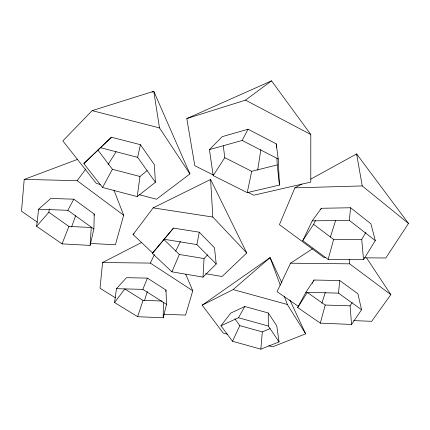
<?xml version="1.0" encoding="UTF-8"?>
<svg xmlns="http://www.w3.org/2000/svg" width="430" height="430" viewBox="0 0 430 430"><rect width="100%" height="100%" fill="white"/><g stroke="black" fill="none" stroke-linecap="round" stroke-linejoin="round"><path stroke-width="0.64" d="M213.285 174.962L194.817 165.733L186.803 118.567L271.556 80.84L310.804 134.531L310.788 182.094L253.786 195.209L247.83 192.231M163.196 317.791L166.523 304.359L166.018 290.062L147.399 278.113L126.528 277.689L116.449 288.67L114.579 302.553L137.643 316.706L163.196 317.791L163.368 302.387M93.88 229.002L94.251 214.086L73.82 199.197L50.767 198.445L38.619 209.195L36.614 226.314L62.049 243.869L90.117 245.412L93.88 229.002L67.827 210.318L38.619 209.195M203.025 277.124L216.209 263.993L214.479 247.734L199.283 232.189L173.478 228.099L152.344 253.367L171.925 271.825L203.025 277.124L204.056 258.564L207.679 254.797M90.117 245.412L91.257 227.475L68.918 226.443L48.864 212.28L49.321 208.985M77.577 159.369L24.214 179.407L21.5 211.195L37.469 222.267M260.838 349.16L279.054 341.936L276.769 325.827L268.272 312.981L244.799 306.499L230.786 313.088L220.934 325.779L232.517 341.259L260.838 349.16L262.338 331.901L270.153 328.611M375.299 240.606L349.37 220.423L350.563 207.76L321.355 208.276L312.218 220.837L302.752 240.666L328.128 259.408L363.538 259.715L375.299 240.606L370.918 223.804L350.563 207.76M141.766 242.386L102.593 262.52L100.007 288.299L115.417 297.802M361.549 309.729L338.48 293.126L339.743 280.532L314.05 280.032L305.864 292.276L297.678 307.552L320.296 323.14L351.568 324.44L361.549 309.729L357.894 293.771L339.743 280.532M137.234 196.601L155.397 182.293L154.354 164.679L140.411 144.7L111.445 137.213L83.834 163.594L102.566 187.485L137.234 196.601L139.97 176.488L147.162 170.586M257.688 170.087L260.876 149.597M216.209 263.993L196.881 244.573L199.283 232.189M247.223 192.619L279.441 185.094L278.215 158.982L276.221 143.835L248.035 129.22L222.159 136.681L209.426 149.613L213.194 175.617L247.223 192.619L251.706 171.317L277.248 164.905L276.925 158.321M155.397 182.293L137.621 157.332L140.411 144.7M93.966 215.36L94.251 214.086M165.706 291.357L166.018 290.062M320.296 323.14L325.22 305.042L307.353 292.454L297.678 307.552M328.128 259.408L333.61 239.462L313.599 224.336L315.609 220.176M113.966 190.194L123.668 215.253L115.401 244.788L90.751 243.455M185.733 274.254L192.774 290.777L185.572 315.109L163.712 314.228M144.518 300.511L147.318 291.562M330.407 237.048L335.647 220.423M321.882 303.22L325.3 292.395M137.643 316.706L143.05 300.382L162.072 301.005M71.573 226.997L75.675 215.65M62.049 243.869L68.918 226.443M116.449 288.67L142.846 289.374L147.399 278.113M301.935 183.975L294.883 187.851L279.425 224.659L323.962 257.511L325.956 257.527M171.925 271.825L179.321 254.469L163.959 239.542L173.478 228.099M232.517 341.259L239.811 325.644L234.925 318.845M312.39 248.862L290.556 263.198L277.054 291.664L298.619 306.547M320.78 209.464L321.355 208.276M102.593 262.52L150.333 263.079L154.424 254.7M175.725 251.066L180.412 241.44M209.426 149.613L242.171 140.449L248.035 129.22M67.827 210.318L73.82 199.197M312.223 283.418L312.83 282.29M313.438 281.161L314.05 280.032M102.566 187.485L112.423 169.296L97.879 150M220.934 325.779L238.478 317.748L244.799 306.499M363.538 259.715L361.732 239.424L365.812 232.479M108.043 164.652L116.197 151.57M213.194 175.617L224.772 157.676L223.304 145.867M351.568 324.44L350.074 305.843L352.208 302.548M310.756 179.127L356.604 153.924L408.5 223.455L385.807 257.995L364.527 257.828M302.752 240.666L313.599 224.336M366.575 257.935L390.854 294.631L371.665 321.317L353.621 320.597M24.214 179.407L77.153 180.659L85.86 168.942M152.854 253.2L133.069 234.538L153.171 207.867L210.593 179.471L246.755 252.969L222.063 276.506L205.524 273.7M114.579 302.553L124.807 288.96L143.05 300.382M152.344 253.367L163.959 239.542M36.614 226.314L48.864 212.28M139.019 194.634L156.477 199.224L189.931 173.924L153.768 91.273L92.149 110.639L62.855 140.9L96.347 183.422L100.228 184.443M83.834 163.594L111.445 137.213M227.685 334.293L223.191 333.04L202.202 305.171L233.114 289.567L270.099 257.581L281.951 282.999M186.803 118.567L245.503 100.142L271.556 80.84M133.069 234.538L134.16 233.759M202.202 305.171L270.099 257.581L280.215 285.106M152.01 92.235L153.768 91.273L159.503 127.925L189.931 173.924M289.852 299.941L305.66 333.825L272.631 346.811L268.777 345.736M294.883 187.851L362.237 185.932L408.5 223.455M312.218 220.837L349.37 220.423M333.61 239.462L361.732 239.424M290.556 263.198L349.633 263.843L390.854 294.631M305.864 292.276L338.48 293.126M325.22 305.042L350.074 305.843M153.171 207.867L212.839 217.059L246.755 252.969M164.072 239.257L196.881 244.573M179.321 254.469L204.056 258.564M92.149 110.639L159.503 127.925M100.663 147.737L137.621 157.332M112.423 169.296L139.97 176.488M233.114 289.567L287.348 304.494L305.66 333.825M238.478 317.748L268.309 326.015L279.054 341.936M239.811 325.644L262.338 331.901M224.772 157.676L251.706 171.317M242.171 140.449L278.215 158.982M245.503 100.142L310.804 134.531M142.846 289.374L166.523 304.359M150.333 263.079L192.774 290.777M77.153 180.659L123.668 215.253M284.359 296.367L287.348 304.494M356.964 155.214L356.604 153.924L362.237 185.932M277.248 164.905L279.441 185.094M349.181 259.215L349.633 263.843M210.593 179.471L212.839 217.059M276.221 143.835L276.409 147.786M268.272 312.981L268.309 326.015"/></g></svg>
